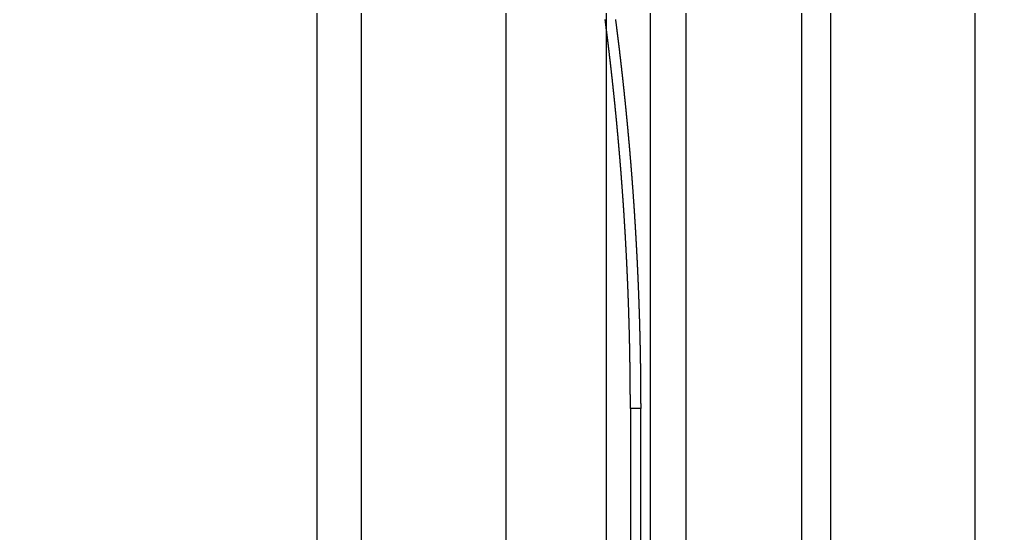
# Model space of a CAD drawing. Extents: x -7000 to 3750, y -6210 to 6210.
# Drawn here: x -3747.42 to -3737.13, y 3262.71 to 3268.04 of the extents above; entities that cross this region are included whole.
import ezdxf

# ---------------------------------------------------------------- set-up
doc = ezdxf.new("R2010")
doc.units = 0

msp = doc.modelspace()

# ---------------------------------------------------------------- linework, layer by layer
at = {"layer": 'EOS6MetalLayer'}
for points in [[(-3741.336, 2814.972), (-3744.336, 2814.972), (-3744.336, 3048.5), (-3888.45, 3048.5), (-3888.45, 2814.972), (-3891.45, 2814.972), (-3891.45, 3051.5), (-3744.336, 3051.5), (-3744.336, 3285.028), (-3741.336, 3285.028)], [(-3739.307, 3285.028), (-3736.307, 3285.028), (-3736.307, 3051.5), (-3592.193, 3051.5), (-3592.193, 3285.028), (-3589.193, 3285.028), (-3589.193, 3048.5), (-3736.307, 3048.5), (-3736.307, 2814.972), (-3739.307, 2814.972)]]:
    msp.add_lwpolyline(points, close=True, dxfattribs=at)
at = {"layer": 'HBSiProtectLayer'}
msp.add_lwpolyline([(-3742.379, 2770), (-3739.007, 2770), (-3739.007, 3330), (-3742.379, 3330)], close=True, dxfattribs=at)
at = {"layer": 'NegLayer'}
msp.add_lwpolyline([(-3743.879, 2825), (-3737.507, 2825), (-3737.507, 3275), (-3743.879, 3275)], close=True, dxfattribs=at)
at = {"layer": 'SiLayer'}
for points in [[(-3740.879, 2825), (-3740.507, 2825), (-3740.507, 3275), (-3740.879, 3275)], [(-3741.086, 2836), (-3740.979, 2836), (-3740.979, 3264), (-3741.086, 3264)]]:
    msp.add_lwpolyline(points, close=True, dxfattribs=at)
msp.add_lwpolyline([(-3741.2407, 3268.04), (-3741.2402, 3268.036), (-3741.2396, 3268.032), (-3741.2391, 3268.028), (-3741.2386, 3268.024), (-3741.2381, 3268.02), (-3741.2376, 3268.016), (-3741.2371, 3268.012), (-3741.2366, 3268.008), (-3741.236, 3268.004), (-3741.2355, 3268), (-3741.235, 3267.996), (-3741.2345, 3267.992), (-3741.234, 3267.988), (-3741.2335, 3267.984), (-3741.233, 3267.98), (-3741.2325, 3267.976), (-3741.232, 3267.972), (-3741.2314, 3267.968), (-3741.2309, 3267.964), (-3741.2304, 3267.96), (-3741.2299, 3267.956), (-3741.2294, 3267.952), (-3741.2289, 3267.948), (-3741.2284, 3267.944), (-3741.2279, 3267.94), (-3741.2274, 3267.936), (-3741.2269, 3267.932), (-3741.2264, 3267.928), (-3741.2259, 3267.924), (-3741.2254, 3267.92), (-3741.2249, 3267.916), (-3741.2244, 3267.912), (-3741.2239, 3267.908), (-3741.2234, 3267.904), (-3741.2229, 3267.9), (-3741.2224, 3267.896), (-3741.2219, 3267.892), (-3741.2214, 3267.888), (-3741.2209, 3267.884), (-3741.2204, 3267.88), (-3741.2199, 3267.876), (-3741.2194, 3267.872), (-3741.2189, 3267.868), (-3741.2184, 3267.864), (-3741.2179, 3267.86), (-3741.2174, 3267.856), (-3741.2169, 3267.852), (-3741.2164, 3267.848), (-3741.2159, 3267.844), (-3741.2154, 3267.84), (-3741.2149, 3267.836), (-3741.2145, 3267.832), (-3741.214, 3267.828), (-3741.2135, 3267.824), (-3741.213, 3267.82), (-3741.2125, 3267.816), (-3741.212, 3267.812), (-3741.2115, 3267.808), (-3741.211, 3267.804), (-3741.2105, 3267.8), (-3741.2101, 3267.796), (-3741.2096, 3267.792), (-3741.2091, 3267.788), (-3741.2086, 3267.784), (-3741.2081, 3267.78), (-3741.2076, 3267.776), (-3741.2071, 3267.772), (-3741.2067, 3267.768), (-3741.2062, 3267.764), (-3741.2057, 3267.76), (-3741.2052, 3267.756), (-3741.2047, 3267.752), (-3741.2043, 3267.748), (-3741.2038, 3267.744), (-3741.2033, 3267.74), (-3741.2028, 3267.736), (-3741.2023, 3267.732), (-3741.2019, 3267.728), (-3741.2014, 3267.724), (-3741.2009, 3267.72), (-3741.2004, 3267.716), (-3741.1999, 3267.712), (-3741.1995, 3267.708), (-3741.199, 3267.704), (-3741.1985, 3267.7), (-3741.198, 3267.696), (-3741.1976, 3267.692), (-3741.1971, 3267.688), (-3741.1966, 3267.684), (-3741.1962, 3267.68), (-3741.1957, 3267.676), (-3741.1952, 3267.672), (-3741.1947, 3267.668), (-3741.1943, 3267.664), (-3741.1938, 3267.66), (-3741.1933, 3267.656), (-3741.1929, 3267.652), (-3741.1924, 3267.648), (-3741.1919, 3267.644), (-3741.1915, 3267.64), (-3741.191, 3267.636), (-3741.1905, 3267.632), (-3741.1901, 3267.628), (-3741.1896, 3267.624), (-3741.1891, 3267.62), (-3741.1887, 3267.616), (-3741.1882, 3267.612), (-3741.1878, 3267.608), (-3741.1873, 3267.604), (-3741.1868, 3267.6), (-3741.1864, 3267.596), (-3741.1859, 3267.592), (-3741.1854, 3267.588), (-3741.185, 3267.584), (-3741.1845, 3267.58), (-3741.1841, 3267.576), (-3741.1836, 3267.572), (-3741.1832, 3267.568), (-3741.1827, 3267.564), (-3741.1822, 3267.56), (-3741.1818, 3267.556), (-3741.1813, 3267.552), (-3741.1809, 3267.548), (-3741.1804, 3267.544), (-3741.18, 3267.54), (-3741.1795, 3267.536), (-3741.1791, 3267.532), (-3741.1786, 3267.528), (-3741.1782, 3267.524), (-3741.1777, 3267.52), (-3741.1772, 3267.516), (-3741.1768, 3267.512), (-3741.1763, 3267.508), (-3741.1759, 3267.504), (-3741.1755, 3267.5), (-3741.175, 3267.496), (-3741.1746, 3267.492), (-3741.1741, 3267.488), (-3741.1737, 3267.484), (-3741.1732, 3267.48), (-3741.1728, 3267.476), (-3741.1723, 3267.472), (-3741.1719, 3267.468), (-3741.1714, 3267.464), (-3741.171, 3267.46), (-3741.1705, 3267.456), (-3741.1701, 3267.452), (-3741.1697, 3267.448), (-3741.1692, 3267.444), (-3741.1688, 3267.44), (-3741.1683, 3267.436), (-3741.1679, 3267.432), (-3741.1675, 3267.428), (-3741.167, 3267.424), (-3741.1666, 3267.42), (-3741.1661, 3267.416), (-3741.1657, 3267.412), (-3741.1653, 3267.408), (-3741.1648, 3267.404), (-3741.1644, 3267.4), (-3741.164, 3267.396), (-3741.1635, 3267.392), (-3741.1631, 3267.388), (-3741.1627, 3267.384), (-3741.1622, 3267.38), (-3741.1618, 3267.376), (-3741.1614, 3267.372), (-3741.1609, 3267.368), (-3741.1605, 3267.364), (-3741.1601, 3267.36), (-3741.1596, 3267.356), (-3741.1592, 3267.352), (-3741.1588, 3267.348), (-3741.1583, 3267.344), (-3741.1579, 3267.34), (-3741.1575, 3267.336), (-3741.1571, 3267.332), (-3741.1566, 3267.328), (-3741.1562, 3267.324), (-3741.1558, 3267.32), (-3741.1554, 3267.316), (-3741.1549, 3267.312), (-3741.1545, 3267.308), (-3741.1541, 3267.304), (-3741.1537, 3267.3), (-3741.1532, 3267.296), (-3741.1528, 3267.292), (-3741.1524, 3267.288), (-3741.152, 3267.284), (-3741.1515, 3267.28), (-3741.1511, 3267.276), (-3741.1507, 3267.272), (-3741.1503, 3267.268), (-3741.1499, 3267.264), (-3741.1494, 3267.26), (-3741.149, 3267.256), (-3741.1486, 3267.252), (-3741.1482, 3267.248), (-3741.1478, 3267.244), (-3741.1474, 3267.24), (-3741.147, 3267.236), (-3741.1465, 3267.232), (-3741.1461, 3267.228), (-3741.1457, 3267.224), (-3741.1453, 3267.22), (-3741.1449, 3267.216), (-3741.1445, 3267.212), (-3741.1441, 3267.208), (-3741.1436, 3267.204), (-3741.1432, 3267.2), (-3741.1428, 3267.196), (-3741.1424, 3267.192), (-3741.142, 3267.188), (-3741.1416, 3267.184), (-3741.1412, 3267.18), (-3741.1408, 3267.176), (-3741.1404, 3267.172), (-3741.14, 3267.168), (-3741.1396, 3267.164), (-3741.1392, 3267.16), (-3741.1388, 3267.156), (-3741.1384, 3267.152), (-3741.1379, 3267.148), (-3741.1375, 3267.144), (-3741.1371, 3267.14), (-3741.1367, 3267.136), (-3741.1363, 3267.132), (-3741.1359, 3267.128), (-3741.1355, 3267.124), (-3741.1351, 3267.12), (-3741.1347, 3267.116), (-3741.1343, 3267.112), (-3741.1339, 3267.108), (-3741.1335, 3267.104), (-3741.1331, 3267.1), (-3741.1327, 3267.096), (-3741.1323, 3267.092), (-3741.1319, 3267.088), (-3741.1316, 3267.084), (-3741.1312, 3267.08), (-3741.1308, 3267.076), (-3741.1304, 3267.072), (-3741.13, 3267.068), (-3741.1296, 3267.064), (-3741.1292, 3267.06), (-3741.1288, 3267.056), (-3741.1284, 3267.052), (-3741.128, 3267.048), (-3741.1276, 3267.044), (-3741.1272, 3267.04), (-3741.1268, 3267.036), (-3741.1265, 3267.032), (-3741.1261, 3267.028), (-3741.1257, 3267.024), (-3741.1253, 3267.02), (-3741.1249, 3267.016), (-3741.1245, 3267.012), (-3741.1241, 3267.008), (-3741.1237, 3267.004), (-3741.1234, 3267), (-3741.123, 3266.996), (-3741.1226, 3266.992), (-3741.1222, 3266.988), (-3741.1218, 3266.984), (-3741.1214, 3266.98), (-3741.1211, 3266.976), (-3741.1207, 3266.972), (-3741.1203, 3266.968), (-3741.1199, 3266.964), (-3741.1195, 3266.96), (-3741.1192, 3266.956), (-3741.1188, 3266.952), (-3741.1184, 3266.948), (-3741.118, 3266.944), (-3741.1176, 3266.94), (-3741.1173, 3266.936), (-3741.1169, 3266.932), (-3741.1165, 3266.928), (-3741.1161, 3266.924), (-3741.1158, 3266.92), (-3741.1154, 3266.916), (-3741.115, 3266.912), (-3741.1146, 3266.908), (-3741.1143, 3266.904), (-3741.1139, 3266.9), (-3741.1135, 3266.896), (-3741.1132, 3266.892), (-3741.1128, 3266.888), (-3741.1124, 3266.884), (-3741.112, 3266.88), (-3741.1117, 3266.876), (-3741.1113, 3266.872), (-3741.1109, 3266.868), (-3741.1106, 3266.864), (-3741.1102, 3266.86), (-3741.1098, 3266.856), (-3741.1095, 3266.852), (-3741.1091, 3266.848), (-3741.1087, 3266.844), (-3741.1084, 3266.84), (-3741.108, 3266.836), (-3741.1077, 3266.832), (-3741.1073, 3266.828), (-3741.1069, 3266.824), (-3741.1066, 3266.82), (-3741.1062, 3266.816), (-3741.1058, 3266.812), (-3741.1055, 3266.808), (-3741.1051, 3266.804), (-3741.1048, 3266.8), (-3741.1044, 3266.796), (-3741.104, 3266.792), (-3741.1037, 3266.788), (-3741.1033, 3266.784), (-3741.103, 3266.78), (-3741.1026, 3266.776), (-3741.1023, 3266.772), (-3741.1019, 3266.768), (-3741.1016, 3266.764), (-3741.1012, 3266.76), (-3741.1008, 3266.756), (-3741.1005, 3266.752), (-3741.1001, 3266.748), (-3741.0998, 3266.744), (-3741.0994, 3266.74), (-3741.0991, 3266.736), (-3741.0987, 3266.732), (-3741.0984, 3266.728), (-3741.098, 3266.724), (-3741.0977, 3266.72), (-3741.0973, 3266.716), (-3741.097, 3266.712), (-3741.0966, 3266.708), (-3741.0963, 3266.704), (-3741.0959, 3266.7), (-3741.0956, 3266.696), (-3741.0953, 3266.692), (-3741.0949, 3266.688), (-3741.0946, 3266.684), (-3741.0942, 3266.68), (-3741.0939, 3266.676), (-3741.0935, 3266.672), (-3741.0932, 3266.668), (-3741.0928, 3266.664), (-3741.0925, 3266.66), (-3741.0922, 3266.656), (-3741.0918, 3266.652), (-3741.0915, 3266.648), (-3741.0911, 3266.644), (-3741.0908, 3266.64), (-3741.0905, 3266.636), (-3741.0901, 3266.632), (-3741.0898, 3266.628), (-3741.0895, 3266.624), (-3741.0891, 3266.62), (-3741.0888, 3266.616), (-3741.0884, 3266.612), (-3741.0881, 3266.608), (-3741.0878, 3266.604), (-3741.0874, 3266.6), (-3741.0871, 3266.596), (-3741.0868, 3266.592), (-3741.0864, 3266.588), (-3741.0861, 3266.584), (-3741.0858, 3266.58), (-3741.0855, 3266.576), (-3741.0851, 3266.572), (-3741.0848, 3266.568), (-3741.0845, 3266.564), (-3741.0841, 3266.56), (-3741.0838, 3266.556), (-3741.0835, 3266.552), (-3741.0832, 3266.548), (-3741.0828, 3266.544), (-3741.0825, 3266.54), (-3741.0822, 3266.536), (-3741.0819, 3266.532), (-3741.0815, 3266.528), (-3741.0812, 3266.524), (-3741.0809, 3266.52), (-3741.0806, 3266.516), (-3741.0802, 3266.512), (-3741.0799, 3266.508), (-3741.0796, 3266.504), (-3741.0793, 3266.5), (-3741.0789, 3266.496), (-3741.0786, 3266.492), (-3741.0783, 3266.488), (-3741.078, 3266.484), (-3741.0777, 3266.48), (-3741.0774, 3266.476), (-3741.077, 3266.472), (-3741.0767, 3266.468), (-3741.0764, 3266.464), (-3741.0761, 3266.46), (-3741.0758, 3266.456), (-3741.0755, 3266.452), (-3741.0751, 3266.448), (-3741.0748, 3266.444), (-3741.0745, 3266.44), (-3741.0742, 3266.436), (-3741.0739, 3266.432), (-3741.0736, 3266.428), (-3741.0733, 3266.424), (-3741.073, 3266.42), (-3741.0726, 3266.416), (-3741.0723, 3266.412), (-3741.072, 3266.408), (-3741.0717, 3266.404), (-3741.0714, 3266.4), (-3741.0711, 3266.396), (-3741.0708, 3266.392), (-3741.0705, 3266.388), (-3741.0702, 3266.384), (-3741.0699, 3266.38), (-3741.0696, 3266.376), (-3741.0693, 3266.372), (-3741.069, 3266.368), (-3741.0687, 3266.364), (-3741.0684, 3266.36), (-3741.0681, 3266.356), (-3741.0678, 3266.352), (-3741.0675, 3266.348), (-3741.0671, 3266.344), (-3741.0668, 3266.34), (-3741.0665, 3266.336), (-3741.0662, 3266.332), (-3741.066, 3266.328), (-3741.0657, 3266.324), (-3741.0654, 3266.32), (-3741.0651, 3266.316), (-3741.0648, 3266.312), (-3741.0645, 3266.308), (-3741.0642, 3266.304), (-3741.0639, 3266.3), (-3741.0636, 3266.296), (-3741.0633, 3266.292), (-3741.063, 3266.288), (-3741.0627, 3266.284), (-3741.0624, 3266.28), (-3741.0621, 3266.276), (-3741.0618, 3266.272), (-3741.0615, 3266.268), (-3741.0612, 3266.264), (-3741.0609, 3266.26), (-3741.0607, 3266.256), (-3741.0604, 3266.252), (-3741.0601, 3266.248), (-3741.0598, 3266.244), (-3741.0595, 3266.24), (-3741.0592, 3266.236), (-3741.0589, 3266.232), (-3741.0586, 3266.228), (-3741.0584, 3266.224), (-3741.0581, 3266.22), (-3741.0578, 3266.216), (-3741.0575, 3266.212), (-3741.0572, 3266.208), (-3741.0569, 3266.204), (-3741.0567, 3266.2), (-3741.0564, 3266.196), (-3741.0561, 3266.192), (-3741.0558, 3266.188), (-3741.0555, 3266.184), (-3741.0552, 3266.18), (-3741.055, 3266.176), (-3741.0547, 3266.172), (-3741.0544, 3266.168), (-3741.0541, 3266.164), (-3741.0539, 3266.16), (-3741.0536, 3266.156), (-3741.0533, 3266.152), (-3741.053, 3266.148), (-3741.0528, 3266.144), (-3741.0525, 3266.14), (-3741.0522, 3266.136), (-3741.0519, 3266.132), (-3741.0517, 3266.128), (-3741.0514, 3266.124), (-3741.0511, 3266.12), (-3741.0508, 3266.116), (-3741.0506, 3266.112), (-3741.0503, 3266.108), (-3741.05, 3266.104), (-3741.0498, 3266.1), (-3741.0495, 3266.096), (-3741.0492, 3266.092), (-3741.049, 3266.088), (-3741.0487, 3266.084), (-3741.0484, 3266.08), (-3741.0482, 3266.076), (-3741.0479, 3266.072), (-3741.0476, 3266.068), (-3741.0474, 3266.064), (-3741.0471, 3266.06), (-3741.0468, 3266.056), (-3741.0466, 3266.052), (-3741.0463, 3266.048), (-3741.046, 3266.044), (-3741.0458, 3266.04), (-3741.0455, 3266.036), (-3741.0453, 3266.032), (-3741.045, 3266.028), (-3741.0447, 3266.024), (-3741.0445, 3266.02), (-3741.0442, 3266.016), (-3741.044, 3266.012), (-3741.0437, 3266.008), (-3741.0434, 3266.004), (-3741.0432, 3266), (-3741.0429, 3265.996), (-3741.0427, 3265.992), (-3741.0424, 3265.988), (-3741.0422, 3265.984), (-3741.0419, 3265.98), (-3741.0417, 3265.976), (-3741.0414, 3265.972), (-3741.0411, 3265.968), (-3741.0409, 3265.964), (-3741.0406, 3265.96), (-3741.0404, 3265.956), (-3741.0401, 3265.952), (-3741.0399, 3265.948), (-3741.0396, 3265.944), (-3741.0394, 3265.94), (-3741.0391, 3265.936), (-3741.0389, 3265.932), (-3741.0386, 3265.928), (-3741.0384, 3265.924), (-3741.0382, 3265.92), (-3741.0379, 3265.916), (-3741.0377, 3265.912), (-3741.0374, 3265.908), (-3741.0372, 3265.904), (-3741.0369, 3265.9), (-3741.0367, 3265.896), (-3741.0364, 3265.892), (-3741.0362, 3265.888), (-3741.036, 3265.884), (-3741.0357, 3265.88), (-3741.0355, 3265.876), (-3741.0352, 3265.872), (-3741.035, 3265.868), (-3741.0348, 3265.864), (-3741.0345, 3265.86), (-3741.0343, 3265.856), (-3741.034, 3265.852), (-3741.0338, 3265.848), (-3741.0336, 3265.844), (-3741.0333, 3265.84), (-3741.0331, 3265.836), (-3741.0329, 3265.832), (-3741.0326, 3265.828), (-3741.0324, 3265.824), (-3741.0322, 3265.82), (-3741.0319, 3265.816), (-3741.0317, 3265.812), (-3741.0315, 3265.808), (-3741.0312, 3265.804), (-3741.031, 3265.8), (-3741.0308, 3265.796), (-3741.0305, 3265.792), (-3741.0303, 3265.788), (-3741.0301, 3265.784), (-3741.0298, 3265.78), (-3741.0296, 3265.776), (-3741.0294, 3265.772), (-3741.0292, 3265.768), (-3741.0289, 3265.764), (-3741.0287, 3265.76), (-3741.0285, 3265.756), (-3741.0283, 3265.752), (-3741.028, 3265.748), (-3741.0278, 3265.744), (-3741.0276, 3265.74), (-3741.0274, 3265.736), (-3741.0271, 3265.732), (-3741.0269, 3265.728), (-3741.0267, 3265.724), (-3741.0265, 3265.72), (-3741.0263, 3265.716), (-3741.026, 3265.712), (-3741.0258, 3265.708), (-3741.0256, 3265.704), (-3741.0254, 3265.7), (-3741.0252, 3265.696), (-3741.0249, 3265.692), (-3741.0247, 3265.688), (-3741.0245, 3265.684), (-3741.0243, 3265.68), (-3741.0241, 3265.676), (-3741.0239, 3265.672), (-3741.0236, 3265.668), (-3741.0234, 3265.664), (-3741.0232, 3265.66), (-3741.023, 3265.656), (-3741.0228, 3265.652), (-3741.0226, 3265.648), (-3741.0224, 3265.644), (-3741.0222, 3265.64), (-3741.0219, 3265.636), (-3741.0217, 3265.632), (-3741.0215, 3265.628), (-3741.0213, 3265.624), (-3741.0211, 3265.62), (-3741.0209, 3265.616), (-3741.0207, 3265.612), (-3741.0205, 3265.608), (-3741.0203, 3265.604), (-3741.0201, 3265.6), (-3741.0199, 3265.596), (-3741.0197, 3265.592), (-3741.0195, 3265.588), (-3741.0193, 3265.584), (-3741.0191, 3265.58), (-3741.0189, 3265.576), (-3741.0187, 3265.572), (-3741.0185, 3265.568), (-3741.0183, 3265.564), (-3741.0181, 3265.56), (-3741.0179, 3265.556), (-3741.0177, 3265.552), (-3741.0175, 3265.548), (-3741.0173, 3265.544), (-3741.0171, 3265.54), (-3741.0169, 3265.536), (-3741.0167, 3265.532), (-3741.0165, 3265.528), (-3741.0163, 3265.524), (-3741.0161, 3265.52), (-3741.0159, 3265.516), (-3741.0157, 3265.512), (-3741.0155, 3265.508), (-3741.0153, 3265.504), (-3741.0151, 3265.5), (-3741.0149, 3265.496), (-3741.0147, 3265.492), (-3741.0145, 3265.488), (-3741.0143, 3265.484), (-3741.0141, 3265.48), (-3741.014, 3265.476), (-3741.0138, 3265.472), (-3741.0136, 3265.468), (-3741.0134, 3265.464), (-3741.0132, 3265.46), (-3741.013, 3265.456), (-3741.0128, 3265.452), (-3741.0126, 3265.448), (-3741.0125, 3265.444), (-3741.0123, 3265.44), (-3741.0121, 3265.436), (-3741.0119, 3265.432), (-3741.0117, 3265.428), (-3741.0115, 3265.424), (-3741.0114, 3265.42), (-3741.0112, 3265.416), (-3741.011, 3265.412), (-3741.0108, 3265.408), (-3741.0106, 3265.404), (-3741.0105, 3265.4), (-3741.0103, 3265.396), (-3741.0101, 3265.392), (-3741.0099, 3265.388), (-3741.0097, 3265.384), (-3741.0096, 3265.38), (-3741.0094, 3265.376), (-3741.0092, 3265.372), (-3741.009, 3265.368), (-3741.0089, 3265.364), (-3741.0087, 3265.36), (-3741.0085, 3265.356), (-3741.0083, 3265.352), (-3741.0082, 3265.348), (-3741.008, 3265.344), (-3741.0078, 3265.34), (-3741.0076, 3265.336), (-3741.0075, 3265.332), (-3741.0073, 3265.328), (-3741.0071, 3265.324), (-3741.007, 3265.32), (-3741.0068, 3265.316), (-3741.0066, 3265.312), (-3741.0065, 3265.308), (-3741.0063, 3265.304), (-3741.0061, 3265.3), (-3741.006, 3265.296), (-3741.0058, 3265.292), (-3741.0056, 3265.288), (-3741.0055, 3265.284), (-3741.0053, 3265.28), (-3741.0051, 3265.276), (-3741.005, 3265.272), (-3741.0048, 3265.268), (-3741.0046, 3265.264), (-3741.0045, 3265.26), (-3741.0043, 3265.256), (-3741.0042, 3265.252), (-3741.004, 3265.248), (-3741.0038, 3265.244), (-3741.0037, 3265.24), (-3741.0035, 3265.236), (-3741.0034, 3265.232), (-3741.0032, 3265.228), (-3741.003, 3265.224), (-3741.0029, 3265.22), (-3741.0027, 3265.216), (-3741.0026, 3265.212), (-3741.0024, 3265.208), (-3741.0023, 3265.204), (-3741.0021, 3265.2), (-3741.002, 3265.196), (-3741.0018, 3265.192), (-3741.0016, 3265.188), (-3741.0015, 3265.184), (-3741.0013, 3265.18), (-3741.0012, 3265.176), (-3741.001, 3265.172), (-3741.0009, 3265.168), (-3741.0007, 3265.164), (-3741.0006, 3265.16), (-3741.0004, 3265.156), (-3741.0003, 3265.152), (-3741.0001, 3265.148), (-3741, 3265.144), (-3740.9999, 3265.14), (-3740.9997, 3265.136), (-3740.9996, 3265.132), (-3740.9994, 3265.128), (-3740.9993, 3265.124), (-3740.9991, 3265.12), (-3740.999, 3265.116), (-3740.9988, 3265.112), (-3740.9987, 3265.108), (-3740.9986, 3265.104), (-3740.9984, 3265.1), (-3740.9983, 3265.096), (-3740.9981, 3265.092), (-3740.998, 3265.088), (-3740.9979, 3265.084), (-3740.9977, 3265.08), (-3740.9976, 3265.076), (-3740.9974, 3265.072), (-3740.9973, 3265.068), (-3740.9972, 3265.064), (-3740.997, 3265.06), (-3740.9969, 3265.056), (-3740.9968, 3265.052), (-3740.9966, 3265.048), (-3740.9965, 3265.044), (-3740.9964, 3265.04), (-3740.9962, 3265.036), (-3740.9961, 3265.032), (-3740.996, 3265.028), (-3740.9958, 3265.024), (-3740.9957, 3265.02), (-3740.9956, 3265.016), (-3740.9954, 3265.012), (-3740.9953, 3265.008), (-3740.9952, 3265.004), (-3740.995, 3265), (-3740.9949, 3264.996), (-3740.9948, 3264.992), (-3740.9947, 3264.988), (-3740.9945, 3264.984), (-3740.9944, 3264.98), (-3740.9943, 3264.976), (-3740.9942, 3264.972), (-3740.994, 3264.968), (-3740.9939, 3264.964), (-3740.9938, 3264.96), (-3740.9937, 3264.956), (-3740.9935, 3264.952), (-3740.9934, 3264.948), (-3740.9933, 3264.944), (-3740.9932, 3264.94), (-3740.9931, 3264.936), (-3740.9929, 3264.932), (-3740.9928, 3264.928), (-3740.9927, 3264.924), (-3740.9926, 3264.92), (-3740.9925, 3264.916), (-3740.9923, 3264.912), (-3740.9922, 3264.908), (-3740.9921, 3264.904), (-3740.992, 3264.9), (-3740.9919, 3264.896), (-3740.9918, 3264.892), (-3740.9917, 3264.888), (-3740.9915, 3264.884), (-3740.9914, 3264.88), (-3740.9913, 3264.876), (-3740.9912, 3264.872), (-3740.9911, 3264.868), (-3740.991, 3264.864), (-3740.9909, 3264.86), (-3740.9908, 3264.856), (-3740.9906, 3264.852), (-3740.9905, 3264.848), (-3740.9904, 3264.844), (-3740.9903, 3264.84), (-3740.9902, 3264.836), (-3740.9901, 3264.832), (-3740.99, 3264.828), (-3740.9899, 3264.824), (-3740.9898, 3264.82), (-3740.9897, 3264.816), (-3740.9896, 3264.812), (-3740.9895, 3264.808), (-3740.9894, 3264.804), (-3740.9893, 3264.8), (-3740.9892, 3264.796), (-3740.9891, 3264.792), (-3740.989, 3264.788), (-3740.9889, 3264.784), (-3740.9888, 3264.78), (-3740.9887, 3264.776), (-3740.9886, 3264.772), (-3740.9885, 3264.768), (-3740.9884, 3264.764), (-3740.9883, 3264.76), (-3740.9882, 3264.756), (-3740.9881, 3264.752), (-3740.988, 3264.748), (-3740.9879, 3264.744), (-3740.9878, 3264.74), (-3740.9877, 3264.736), (-3740.9876, 3264.732), (-3740.9875, 3264.728), (-3740.9874, 3264.724), (-3740.9873, 3264.72), (-3740.9872, 3264.716), (-3740.9871, 3264.712), (-3740.987, 3264.708), (-3740.987, 3264.704), (-3740.9869, 3264.7), (-3740.9868, 3264.696), (-3740.9867, 3264.692), (-3740.9866, 3264.688), (-3740.9865, 3264.684), (-3740.9864, 3264.68), (-3740.9863, 3264.676), (-3740.9862, 3264.672), (-3740.9862, 3264.668), (-3740.9861, 3264.664), (-3740.986, 3264.66), (-3740.9859, 3264.656), (-3740.9858, 3264.652), (-3740.9857, 3264.648), (-3740.9857, 3264.644), (-3740.9856, 3264.64), (-3740.9855, 3264.636), (-3740.9854, 3264.632), (-3740.9853, 3264.628), (-3740.9852, 3264.624), (-3740.9852, 3264.62), (-3740.9851, 3264.616), (-3740.985, 3264.612), (-3740.9849, 3264.608), (-3740.9849, 3264.604), (-3740.9848, 3264.6), (-3740.9847, 3264.596), (-3740.9846, 3264.592), (-3740.9845, 3264.588), (-3740.9845, 3264.584), (-3740.9844, 3264.58), (-3740.9843, 3264.576), (-3740.9843, 3264.572), (-3740.9842, 3264.568), (-3740.9841, 3264.564), (-3740.984, 3264.56), (-3740.984, 3264.556), (-3740.9839, 3264.552), (-3740.9838, 3264.548), (-3740.9837, 3264.544), (-3740.9837, 3264.54), (-3740.9836, 3264.536), (-3740.9835, 3264.532), (-3740.9835, 3264.528), (-3740.9834, 3264.524), (-3740.9833, 3264.52), (-3740.9833, 3264.516), (-3740.9832, 3264.512), (-3740.9831, 3264.508), (-3740.9831, 3264.504), (-3740.983, 3264.5), (-3740.9829, 3264.496), (-3740.9829, 3264.492), (-3740.9828, 3264.488), (-3740.9828, 3264.484), (-3740.9827, 3264.48), (-3740.9826, 3264.476), (-3740.9826, 3264.472), (-3740.9825, 3264.468), (-3740.9825, 3264.464), (-3740.9824, 3264.46), (-3740.9823, 3264.456), (-3740.9823, 3264.452), (-3740.9822, 3264.448), (-3740.9822, 3264.444), (-3740.9821, 3264.44), (-3740.9821, 3264.436), (-3740.982, 3264.432), (-3740.9819, 3264.428), (-3740.9819, 3264.424), (-3740.9818, 3264.42), (-3740.9818, 3264.416), (-3740.9817, 3264.412), (-3740.9817, 3264.408), (-3740.9816, 3264.404), (-3740.9816, 3264.4), (-3740.9815, 3264.396), (-3740.9815, 3264.392), (-3740.9814, 3264.388), (-3740.9814, 3264.384), (-3740.9813, 3264.38), (-3740.9813, 3264.376), (-3740.9812, 3264.372), (-3740.9812, 3264.368), (-3740.9811, 3264.364), (-3740.9811, 3264.36), (-3740.981, 3264.356), (-3740.981, 3264.352), (-3740.9809, 3264.348), (-3740.9809, 3264.344), (-3740.9809, 3264.34), (-3740.9808, 3264.336), (-3740.9808, 3264.332), (-3740.9807, 3264.328), (-3740.9807, 3264.324), (-3740.9806, 3264.32), (-3740.9806, 3264.316), (-3740.9806, 3264.312), (-3740.9805, 3264.308), (-3740.9805, 3264.304), (-3740.9804, 3264.3), (-3740.9804, 3264.296), (-3740.9804, 3264.292), (-3740.9803, 3264.288), (-3740.9803, 3264.284), (-3740.9803, 3264.28), (-3740.9802, 3264.276), (-3740.9802, 3264.272), (-3740.9802, 3264.268), (-3740.9801, 3264.264), (-3740.9801, 3264.26), (-3740.9801, 3264.256), (-3740.98, 3264.252), (-3740.98, 3264.248), (-3740.98, 3264.244), (-3740.9799, 3264.24), (-3740.9799, 3264.236), (-3740.9799, 3264.232), (-3740.9798, 3264.228), (-3740.9798, 3264.224), (-3740.9798, 3264.22), (-3740.9797, 3264.216), (-3740.9797, 3264.212), (-3740.9797, 3264.208), (-3740.9797, 3264.204), (-3740.9796, 3264.2), (-3740.9796, 3264.196), (-3740.9796, 3264.192), (-3740.9796, 3264.188), (-3740.9795, 3264.184), (-3740.9795, 3264.18), (-3740.9795, 3264.176), (-3740.9795, 3264.172), (-3740.9795, 3264.168), (-3740.9794, 3264.164), (-3740.9794, 3264.16), (-3740.9794, 3264.156), (-3740.9794, 3264.152), (-3740.9794, 3264.148), (-3740.9793, 3264.144), (-3740.9793, 3264.14), (-3740.9793, 3264.136), (-3740.9793, 3264.132), (-3740.9793, 3264.128), (-3740.9792, 3264.124), (-3740.9792, 3264.12), (-3740.9792, 3264.116), (-3740.9792, 3264.112), (-3740.9792, 3264.108), (-3740.9792, 3264.104), (-3740.9792, 3264.1), (-3740.9791, 3264.096), (-3740.9791, 3264.092), (-3740.9791, 3264.088), (-3740.9791, 3264.084), (-3740.9791, 3264.08), (-3740.9791, 3264.076), (-3740.9791, 3264.072), (-3740.9791, 3264.068), (-3740.9791, 3264.064), (-3740.9791, 3264.06), (-3740.9791, 3264.056), (-3740.979, 3264.052), (-3740.979, 3264.048), (-3740.979, 3264.044), (-3740.979, 3264.04), (-3740.979, 3264.036), (-3740.979, 3264.032), (-3740.979, 3264.028), (-3740.979, 3264.024), (-3740.979, 3264.02), (-3740.979, 3264.016), (-3740.979, 3264.012), (-3740.979, 3264.008), (-3740.979, 3264.004), (-3740.979, 3264), (-3741.086, 3264), (-3741.086, 3264), (-3741.086, 3264.004), (-3741.086, 3264.008), (-3741.086, 3264.012), (-3741.086, 3264.016), (-3741.086, 3264.02), (-3741.086, 3264.024), (-3741.086, 3264.028), (-3741.086, 3264.032), (-3741.086, 3264.036), (-3741.086, 3264.04), (-3741.086, 3264.044), (-3741.086, 3264.048), (-3741.086, 3264.052), (-3741.0861, 3264.056), (-3741.0861, 3264.06), (-3741.0861, 3264.064), (-3741.0861, 3264.068), (-3741.0861, 3264.072), (-3741.0861, 3264.076), (-3741.0861, 3264.08), (-3741.0861, 3264.084), (-3741.0861, 3264.088), (-3741.0861, 3264.092), (-3741.0861, 3264.096), (-3741.0862, 3264.1), (-3741.0862, 3264.104), (-3741.0862, 3264.108), (-3741.0862, 3264.112), (-3741.0862, 3264.116), (-3741.0862, 3264.12), (-3741.0862, 3264.124), (-3741.0863, 3264.128), (-3741.0863, 3264.132), (-3741.0863, 3264.136), (-3741.0863, 3264.14), (-3741.0863, 3264.144), (-3741.0864, 3264.148), (-3741.0864, 3264.152), (-3741.0864, 3264.156), (-3741.0864, 3264.16), (-3741.0864, 3264.164), (-3741.0865, 3264.168), (-3741.0865, 3264.172), (-3741.0865, 3264.176), (-3741.0865, 3264.18), (-3741.0865, 3264.184), (-3741.0866, 3264.188), (-3741.0866, 3264.192), (-3741.0866, 3264.196), (-3741.0866, 3264.2), (-3741.0867, 3264.204), (-3741.0867, 3264.208), (-3741.0867, 3264.212), (-3741.0867, 3264.216), (-3741.0868, 3264.22), (-3741.0868, 3264.224), (-3741.0868, 3264.228), (-3741.0869, 3264.232), (-3741.0869, 3264.236), (-3741.0869, 3264.24), (-3741.087, 3264.244), (-3741.087, 3264.248), (-3741.087, 3264.252), (-3741.0871, 3264.256), (-3741.0871, 3264.26), (-3741.0871, 3264.264), (-3741.0872, 3264.268), (-3741.0872, 3264.272), (-3741.0872, 3264.276), (-3741.0873, 3264.28), (-3741.0873, 3264.284), (-3741.0873, 3264.288), (-3741.0874, 3264.292), (-3741.0874, 3264.296), (-3741.0874, 3264.3), (-3741.0875, 3264.304), (-3741.0875, 3264.308), (-3741.0876, 3264.312), (-3741.0876, 3264.316), (-3741.0876, 3264.32), (-3741.0877, 3264.324), (-3741.0877, 3264.328), (-3741.0878, 3264.332), (-3741.0878, 3264.336), (-3741.0879, 3264.34), (-3741.0879, 3264.344), (-3741.0879, 3264.348), (-3741.088, 3264.352), (-3741.088, 3264.356), (-3741.0881, 3264.36), (-3741.0881, 3264.364), (-3741.0882, 3264.368), (-3741.0882, 3264.372), (-3741.0883, 3264.376), (-3741.0883, 3264.38), (-3741.0884, 3264.384), (-3741.0884, 3264.388), (-3741.0885, 3264.392), (-3741.0885, 3264.396), (-3741.0886, 3264.4), (-3741.0886, 3264.404), (-3741.0887, 3264.408), (-3741.0887, 3264.412), (-3741.0888, 3264.416), (-3741.0888, 3264.42), (-3741.0889, 3264.424), (-3741.0889, 3264.428), (-3741.089, 3264.432), (-3741.0891, 3264.436), (-3741.0891, 3264.44), (-3741.0892, 3264.444), (-3741.0892, 3264.448), (-3741.0893, 3264.452), (-3741.0893, 3264.456), (-3741.0894, 3264.46), (-3741.0895, 3264.464), (-3741.0895, 3264.468), (-3741.0896, 3264.472), (-3741.0896, 3264.476), (-3741.0897, 3264.48), (-3741.0898, 3264.484), (-3741.0898, 3264.488), (-3741.0899, 3264.492), (-3741.0899, 3264.496), (-3741.09, 3264.5), (-3741.0901, 3264.504), (-3741.0901, 3264.508), (-3741.0902, 3264.512), (-3741.0903, 3264.516), (-3741.0903, 3264.52), (-3741.0904, 3264.524), (-3741.0905, 3264.528), (-3741.0905, 3264.532), (-3741.0906, 3264.536), (-3741.0907, 3264.54), (-3741.0907, 3264.544), (-3741.0908, 3264.548), (-3741.0909, 3264.552), (-3741.091, 3264.556), (-3741.091, 3264.56), (-3741.0911, 3264.564), (-3741.0912, 3264.568), (-3741.0913, 3264.572), (-3741.0913, 3264.576), (-3741.0914, 3264.58), (-3741.0915, 3264.584), (-3741.0915, 3264.588), (-3741.0916, 3264.592), (-3741.0917, 3264.596), (-3741.0918, 3264.6), (-3741.0919, 3264.604), (-3741.0919, 3264.608), (-3741.092, 3264.612), (-3741.0921, 3264.616), (-3741.0922, 3264.62), (-3741.0922, 3264.624), (-3741.0923, 3264.628), (-3741.0924, 3264.632), (-3741.0925, 3264.636), (-3741.0926, 3264.64), (-3741.0927, 3264.644), (-3741.0927, 3264.648), (-3741.0928, 3264.652), (-3741.0929, 3264.656), (-3741.093, 3264.66), (-3741.0931, 3264.664), (-3741.0932, 3264.668), (-3741.0932, 3264.672), (-3741.0933, 3264.676), (-3741.0934, 3264.68), (-3741.0935, 3264.684), (-3741.0936, 3264.688), (-3741.0937, 3264.692), (-3741.0938, 3264.696), (-3741.0939, 3264.7), (-3741.094, 3264.704), (-3741.094, 3264.708), (-3741.0941, 3264.712), (-3741.0942, 3264.716), (-3741.0943, 3264.72), (-3741.0944, 3264.724), (-3741.0945, 3264.728), (-3741.0946, 3264.732), (-3741.0947, 3264.736), (-3741.0948, 3264.74), (-3741.0949, 3264.744), (-3741.095, 3264.748), (-3741.0951, 3264.752), (-3741.0952, 3264.756), (-3741.0953, 3264.76), (-3741.0954, 3264.764), (-3741.0955, 3264.768), (-3741.0956, 3264.772), (-3741.0957, 3264.776), (-3741.0958, 3264.78), (-3741.0959, 3264.784), (-3741.096, 3264.788), (-3741.0961, 3264.792), (-3741.0962, 3264.796), (-3741.0963, 3264.8), (-3741.0964, 3264.804), (-3741.0965, 3264.808), (-3741.0966, 3264.812), (-3741.0967, 3264.816), (-3741.0968, 3264.82), (-3741.0969, 3264.824), (-3741.097, 3264.828), (-3741.0971, 3264.832), (-3741.0972, 3264.836), (-3741.0973, 3264.84), (-3741.0974, 3264.844), (-3741.0975, 3264.848), (-3741.0976, 3264.852), (-3741.0978, 3264.856), (-3741.0979, 3264.86), (-3741.098, 3264.864), (-3741.0981, 3264.868), (-3741.0982, 3264.872), (-3741.0983, 3264.876), (-3741.0984, 3264.88), (-3741.0985, 3264.884), (-3741.0987, 3264.888), (-3741.0988, 3264.892), (-3741.0989, 3264.896), (-3741.099, 3264.9), (-3741.0991, 3264.904), (-3741.0992, 3264.908), (-3741.0993, 3264.912), (-3741.0995, 3264.916), (-3741.0996, 3264.92), (-3741.0997, 3264.924), (-3741.0998, 3264.928), (-3741.0999, 3264.932), (-3741.1001, 3264.936), (-3741.1002, 3264.94), (-3741.1003, 3264.944), (-3741.1004, 3264.948), (-3741.1005, 3264.952), (-3741.1007, 3264.956), (-3741.1008, 3264.96), (-3741.1009, 3264.964), (-3741.101, 3264.968), (-3741.1012, 3264.972), (-3741.1013, 3264.976), (-3741.1014, 3264.98), (-3741.1015, 3264.984), (-3741.1017, 3264.988), (-3741.1018, 3264.992), (-3741.1019, 3264.996), (-3741.102, 3265), (-3741.1022, 3265.004), (-3741.1023, 3265.008), (-3741.1024, 3265.012), (-3741.1026, 3265.016), (-3741.1027, 3265.02), (-3741.1028, 3265.024), (-3741.103, 3265.028), (-3741.1031, 3265.032), (-3741.1032, 3265.036), (-3741.1034, 3265.04), (-3741.1035, 3265.044), (-3741.1036, 3265.048), (-3741.1038, 3265.052), (-3741.1039, 3265.056), (-3741.104, 3265.06), (-3741.1042, 3265.064), (-3741.1043, 3265.068), (-3741.1044, 3265.072), (-3741.1046, 3265.076), (-3741.1047, 3265.08), (-3741.1049, 3265.084), (-3741.105, 3265.088), (-3741.1051, 3265.092), (-3741.1053, 3265.096), (-3741.1054, 3265.1), (-3741.1056, 3265.104), (-3741.1057, 3265.108), (-3741.1058, 3265.112), (-3741.106, 3265.116), (-3741.1061, 3265.12), (-3741.1063, 3265.124), (-3741.1064, 3265.128), (-3741.1066, 3265.132), (-3741.1067, 3265.136), (-3741.1069, 3265.14), (-3741.107, 3265.144), (-3741.1071, 3265.148), (-3741.1073, 3265.152), (-3741.1074, 3265.156), (-3741.1076, 3265.16), (-3741.1077, 3265.164), (-3741.1079, 3265.168), (-3741.108, 3265.172), (-3741.1082, 3265.176), (-3741.1083, 3265.18), (-3741.1085, 3265.184), (-3741.1086, 3265.188), (-3741.1088, 3265.192), (-3741.109, 3265.196), (-3741.1091, 3265.2), (-3741.1093, 3265.204), (-3741.1094, 3265.208), (-3741.1096, 3265.212), (-3741.1097, 3265.216), (-3741.1099, 3265.22), (-3741.11, 3265.224), (-3741.1102, 3265.228), (-3741.1104, 3265.232), (-3741.1105, 3265.236), (-3741.1107, 3265.24), (-3741.1108, 3265.244), (-3741.111, 3265.248), (-3741.1112, 3265.252), (-3741.1113, 3265.256), (-3741.1115, 3265.26), (-3741.1116, 3265.264), (-3741.1118, 3265.268), (-3741.112, 3265.272), (-3741.1121, 3265.276), (-3741.1123, 3265.28), (-3741.1125, 3265.284), (-3741.1126, 3265.288), (-3741.1128, 3265.292), (-3741.113, 3265.296), (-3741.1131, 3265.3), (-3741.1133, 3265.304), (-3741.1135, 3265.308), (-3741.1136, 3265.312), (-3741.1138, 3265.316), (-3741.114, 3265.32), (-3741.1141, 3265.324), (-3741.1143, 3265.328), (-3741.1145, 3265.332), (-3741.1146, 3265.336), (-3741.1148, 3265.34), (-3741.115, 3265.344), (-3741.1152, 3265.348), (-3741.1153, 3265.352), (-3741.1155, 3265.356), (-3741.1157, 3265.36), (-3741.1159, 3265.364), (-3741.116, 3265.368), (-3741.1162, 3265.372), (-3741.1164, 3265.376), (-3741.1166, 3265.38), (-3741.1167, 3265.384), (-3741.1169, 3265.388), (-3741.1171, 3265.392), (-3741.1173, 3265.396), (-3741.1175, 3265.4), (-3741.1176, 3265.404), (-3741.1178, 3265.408), (-3741.118, 3265.412), (-3741.1182, 3265.416), (-3741.1184, 3265.42), (-3741.1185, 3265.424), (-3741.1187, 3265.428), (-3741.1189, 3265.432), (-3741.1191, 3265.436), (-3741.1193, 3265.44), (-3741.1195, 3265.444), (-3741.1196, 3265.448), (-3741.1198, 3265.452), (-3741.12, 3265.456), (-3741.1202, 3265.46), (-3741.1204, 3265.464), (-3741.1206, 3265.468), (-3741.1208, 3265.472), (-3741.121, 3265.476), (-3741.1211, 3265.48), (-3741.1213, 3265.484), (-3741.1215, 3265.488), (-3741.1217, 3265.492), (-3741.1219, 3265.496), (-3741.1221, 3265.5), (-3741.1223, 3265.504), (-3741.1225, 3265.508), (-3741.1227, 3265.512), (-3741.1229, 3265.516), (-3741.1231, 3265.52), (-3741.1233, 3265.524), (-3741.1235, 3265.528), (-3741.1237, 3265.532), (-3741.1239, 3265.536), (-3741.1241, 3265.54), (-3741.1243, 3265.544), (-3741.1245, 3265.548), (-3741.1247, 3265.552), (-3741.1249, 3265.556), (-3741.1251, 3265.56), (-3741.1253, 3265.564), (-3741.1255, 3265.568), (-3741.1257, 3265.572), (-3741.1259, 3265.576), (-3741.1261, 3265.58), (-3741.1263, 3265.584), (-3741.1265, 3265.588), (-3741.1267, 3265.592), (-3741.1269, 3265.596), (-3741.1271, 3265.6), (-3741.1273, 3265.604), (-3741.1275, 3265.608), (-3741.1277, 3265.612), (-3741.1279, 3265.616), (-3741.1281, 3265.62), (-3741.1283, 3265.624), (-3741.1285, 3265.628), (-3741.1287, 3265.632), (-3741.1289, 3265.636), (-3741.1292, 3265.64), (-3741.1294, 3265.644), (-3741.1296, 3265.648), (-3741.1298, 3265.652), (-3741.13, 3265.656), (-3741.1302, 3265.66), (-3741.1304, 3265.664), (-3741.1306, 3265.668), (-3741.1309, 3265.672), (-3741.1311, 3265.676), (-3741.1313, 3265.68), (-3741.1315, 3265.684), (-3741.1317, 3265.688), (-3741.1319, 3265.692), (-3741.1322, 3265.696), (-3741.1324, 3265.7), (-3741.1326, 3265.704), (-3741.1328, 3265.708), (-3741.133, 3265.712), (-3741.1333, 3265.716), (-3741.1335, 3265.72), (-3741.1337, 3265.724), (-3741.1339, 3265.728), (-3741.1341, 3265.732), (-3741.1344, 3265.736), (-3741.1346, 3265.74), (-3741.1348, 3265.744), (-3741.135, 3265.748), (-3741.1353, 3265.752), (-3741.1355, 3265.756), (-3741.1357, 3265.76), (-3741.1359, 3265.764), (-3741.1362, 3265.768), (-3741.1364, 3265.772), (-3741.1366, 3265.776), (-3741.1368, 3265.78), (-3741.1371, 3265.784), (-3741.1373, 3265.788), (-3741.1375, 3265.792), (-3741.1378, 3265.796), (-3741.138, 3265.8), (-3741.1382, 3265.804), (-3741.1385, 3265.808), (-3741.1387, 3265.812), (-3741.1389, 3265.816), (-3741.1392, 3265.82), (-3741.1394, 3265.824), (-3741.1396, 3265.828), (-3741.1399, 3265.832), (-3741.1401, 3265.836), (-3741.1403, 3265.84), (-3741.1406, 3265.844), (-3741.1408, 3265.848), (-3741.141, 3265.852), (-3741.1413, 3265.856), (-3741.1415, 3265.86), (-3741.1418, 3265.864), (-3741.142, 3265.868), (-3741.1422, 3265.872), (-3741.1425, 3265.876), (-3741.1427, 3265.88), (-3741.143, 3265.884), (-3741.1432, 3265.888), (-3741.1434, 3265.892), (-3741.1437, 3265.896), (-3741.1439, 3265.9), (-3741.1442, 3265.904), (-3741.1444, 3265.908), (-3741.1447, 3265.912), (-3741.1449, 3265.916), (-3741.1452, 3265.92), (-3741.1454, 3265.924), (-3741.1456, 3265.928), (-3741.1459, 3265.932), (-3741.1461, 3265.936), (-3741.1464, 3265.94), (-3741.1466, 3265.944), (-3741.1469, 3265.948), (-3741.1471, 3265.952), (-3741.1474, 3265.956), (-3741.1476, 3265.96), (-3741.1479, 3265.964), (-3741.1481, 3265.968), (-3741.1484, 3265.972), (-3741.1487, 3265.976), (-3741.1489, 3265.98), (-3741.1492, 3265.984), (-3741.1494, 3265.988), (-3741.1497, 3265.992), (-3741.1499, 3265.996), (-3741.1502, 3266), (-3741.1504, 3266.004), (-3741.1507, 3266.008), (-3741.151, 3266.012), (-3741.1512, 3266.016), (-3741.1515, 3266.02), (-3741.1517, 3266.024), (-3741.152, 3266.028), (-3741.1523, 3266.032), (-3741.1525, 3266.036), (-3741.1528, 3266.04), (-3741.153, 3266.044), (-3741.1533, 3266.048), (-3741.1536, 3266.052), (-3741.1538, 3266.056), (-3741.1541, 3266.06), (-3741.1544, 3266.064), (-3741.1546, 3266.068), (-3741.1549, 3266.072), (-3741.1552, 3266.076), (-3741.1554, 3266.08), (-3741.1557, 3266.084), (-3741.156, 3266.088), (-3741.1562, 3266.092), (-3741.1565, 3266.096), (-3741.1568, 3266.1), (-3741.157, 3266.104), (-3741.1573, 3266.108), (-3741.1576, 3266.112), (-3741.1578, 3266.116), (-3741.1581, 3266.12), (-3741.1584, 3266.124), (-3741.1587, 3266.128), (-3741.1589, 3266.132), (-3741.1592, 3266.136), (-3741.1595, 3266.14), (-3741.1598, 3266.144), (-3741.16, 3266.148), (-3741.1603, 3266.152), (-3741.1606, 3266.156), (-3741.1609, 3266.16), (-3741.1611, 3266.164), (-3741.1614, 3266.168), (-3741.1617, 3266.172), (-3741.162, 3266.176), (-3741.1622, 3266.18), (-3741.1625, 3266.184), (-3741.1628, 3266.188), (-3741.1631, 3266.192), (-3741.1634, 3266.196), (-3741.1637, 3266.2), (-3741.1639, 3266.204), (-3741.1642, 3266.208), (-3741.1645, 3266.212), (-3741.1648, 3266.216), (-3741.1651, 3266.22), (-3741.1654, 3266.224), (-3741.1656, 3266.228), (-3741.1659, 3266.232), (-3741.1662, 3266.236), (-3741.1665, 3266.24), (-3741.1668, 3266.244), (-3741.1671, 3266.248), (-3741.1674, 3266.252), (-3741.1677, 3266.256), (-3741.1679, 3266.26), (-3741.1682, 3266.264), (-3741.1685, 3266.268), (-3741.1688, 3266.272), (-3741.1691, 3266.276), (-3741.1694, 3266.28), (-3741.1697, 3266.284), (-3741.17, 3266.288), (-3741.1703, 3266.292), (-3741.1706, 3266.296), (-3741.1709, 3266.3), (-3741.1712, 3266.304), (-3741.1715, 3266.308), (-3741.1718, 3266.312), (-3741.1721, 3266.316), (-3741.1724, 3266.32), (-3741.1727, 3266.324), (-3741.173, 3266.328), (-3741.1732, 3266.332), (-3741.1735, 3266.336), (-3741.1738, 3266.34), (-3741.1741, 3266.344), (-3741.1745, 3266.348), (-3741.1748, 3266.352), (-3741.1751, 3266.356), (-3741.1754, 3266.36), (-3741.1757, 3266.364), (-3741.176, 3266.368), (-3741.1763, 3266.372), (-3741.1766, 3266.376), (-3741.1769, 3266.38), (-3741.1772, 3266.384), (-3741.1775, 3266.388), (-3741.1778, 3266.392), (-3741.1781, 3266.396), (-3741.1784, 3266.4), (-3741.1787, 3266.404), (-3741.179, 3266.408), (-3741.1793, 3266.412), (-3741.1796, 3266.416), (-3741.18, 3266.42), (-3741.1803, 3266.424), (-3741.1806, 3266.428), (-3741.1809, 3266.432), (-3741.1812, 3266.436), (-3741.1815, 3266.44), (-3741.1818, 3266.444), (-3741.1821, 3266.448), (-3741.1825, 3266.452), (-3741.1828, 3266.456), (-3741.1831, 3266.46), (-3741.1834, 3266.464), (-3741.1837, 3266.468), (-3741.184, 3266.472), (-3741.1844, 3266.476), (-3741.1847, 3266.48), (-3741.185, 3266.484), (-3741.1853, 3266.488), (-3741.1856, 3266.492), (-3741.1859, 3266.496), (-3741.1863, 3266.5), (-3741.1866, 3266.504), (-3741.1869, 3266.508), (-3741.1872, 3266.512), (-3741.1876, 3266.516), (-3741.1879, 3266.52), (-3741.1882, 3266.524), (-3741.1885, 3266.528), (-3741.1889, 3266.532), (-3741.1892, 3266.536), (-3741.1895, 3266.54), (-3741.1898, 3266.544), (-3741.1902, 3266.548), (-3741.1905, 3266.552), (-3741.1908, 3266.556), (-3741.1911, 3266.56), (-3741.1915, 3266.564), (-3741.1918, 3266.568), (-3741.1921, 3266.572), (-3741.1925, 3266.576), (-3741.1928, 3266.58), (-3741.1931, 3266.584), (-3741.1934, 3266.588), (-3741.1938, 3266.592), (-3741.1941, 3266.596), (-3741.1944, 3266.6), (-3741.1948, 3266.604), (-3741.1951, 3266.608), (-3741.1954, 3266.612), (-3741.1958, 3266.616), (-3741.1961, 3266.62), (-3741.1965, 3266.624), (-3741.1968, 3266.628), (-3741.1971, 3266.632), (-3741.1975, 3266.636), (-3741.1978, 3266.64), (-3741.1981, 3266.644), (-3741.1985, 3266.648), (-3741.1988, 3266.652), (-3741.1992, 3266.656), (-3741.1995, 3266.66), (-3741.1998, 3266.664), (-3741.2002, 3266.668), (-3741.2005, 3266.672), (-3741.2009, 3266.676), (-3741.2012, 3266.68), (-3741.2016, 3266.684), (-3741.2019, 3266.688), (-3741.2023, 3266.692), (-3741.2026, 3266.696), (-3741.2029, 3266.7), (-3741.2033, 3266.704), (-3741.2036, 3266.708), (-3741.204, 3266.712), (-3741.2043, 3266.716), (-3741.2047, 3266.72), (-3741.205, 3266.724), (-3741.2054, 3266.728), (-3741.2057, 3266.732), (-3741.2061, 3266.736), (-3741.2064, 3266.74), (-3741.2068, 3266.744), (-3741.2071, 3266.748), (-3741.2075, 3266.752), (-3741.2078, 3266.756), (-3741.2082, 3266.76), (-3741.2086, 3266.764), (-3741.2089, 3266.768), (-3741.2093, 3266.772), (-3741.2096, 3266.776), (-3741.21, 3266.78), (-3741.2103, 3266.784), (-3741.2107, 3266.788), (-3741.211, 3266.792), (-3741.2114, 3266.796), (-3741.2118, 3266.8), (-3741.2121, 3266.804), (-3741.2125, 3266.808), (-3741.2128, 3266.812), (-3741.2132, 3266.816), (-3741.2136, 3266.82), (-3741.2139, 3266.824), (-3741.2143, 3266.828), (-3741.2147, 3266.832), (-3741.215, 3266.836), (-3741.2154, 3266.84), (-3741.2157, 3266.844), (-3741.2161, 3266.848), (-3741.2165, 3266.852), (-3741.2168, 3266.856), (-3741.2172, 3266.86), (-3741.2176, 3266.864), (-3741.2179, 3266.868), (-3741.2183, 3266.872), (-3741.2187, 3266.876), (-3741.219, 3266.88), (-3741.2194, 3266.884), (-3741.2198, 3266.888), (-3741.2202, 3266.892), (-3741.2205, 3266.896), (-3741.2209, 3266.9), (-3741.2213, 3266.904), (-3741.2216, 3266.908), (-3741.222, 3266.912), (-3741.2224, 3266.916), (-3741.2228, 3266.92), (-3741.2231, 3266.924), (-3741.2235, 3266.928), (-3741.2239, 3266.932), (-3741.2243, 3266.936), (-3741.2246, 3266.94), (-3741.225, 3266.944), (-3741.2254, 3266.948), (-3741.2258, 3266.952), (-3741.2262, 3266.956), (-3741.2265, 3266.96), (-3741.2269, 3266.964), (-3741.2273, 3266.968), (-3741.2277, 3266.972), (-3741.2281, 3266.976), (-3741.2284, 3266.98), (-3741.2288, 3266.984), (-3741.2292, 3266.988), (-3741.2296, 3266.992), (-3741.23, 3266.996), (-3741.2304, 3267), (-3741.2307, 3267.004), (-3741.2311, 3267.008), (-3741.2315, 3267.012), (-3741.2319, 3267.016), (-3741.2323, 3267.02), (-3741.2327, 3267.024), (-3741.2331, 3267.028), (-3741.2335, 3267.032), (-3741.2338, 3267.036), (-3741.2342, 3267.04), (-3741.2346, 3267.044), (-3741.235, 3267.048), (-3741.2354, 3267.052), (-3741.2358, 3267.056), (-3741.2362, 3267.06), (-3741.2366, 3267.064), (-3741.237, 3267.068), (-3741.2374, 3267.072), (-3741.2378, 3267.076), (-3741.2382, 3267.08), (-3741.2386, 3267.084), (-3741.2389, 3267.088), (-3741.2393, 3267.092), (-3741.2397, 3267.096), (-3741.2401, 3267.1), (-3741.2405, 3267.104), (-3741.2409, 3267.108), (-3741.2413, 3267.112), (-3741.2417, 3267.116), (-3741.2421, 3267.12), (-3741.2425, 3267.124), (-3741.2429, 3267.128), (-3741.2433, 3267.132), (-3741.2437, 3267.136), (-3741.2441, 3267.14), (-3741.2445, 3267.144), (-3741.2449, 3267.148), (-3741.2454, 3267.152), (-3741.2458, 3267.156), (-3741.2462, 3267.16), (-3741.2466, 3267.164), (-3741.247, 3267.168), (-3741.2474, 3267.172), (-3741.2478, 3267.176), (-3741.2482, 3267.18), (-3741.2486, 3267.184), (-3741.249, 3267.188), (-3741.2494, 3267.192), (-3741.2498, 3267.196), (-3741.2502, 3267.2), (-3741.2506, 3267.204), (-3741.2511, 3267.208), (-3741.2515, 3267.212), (-3741.2519, 3267.216), (-3741.2523, 3267.22), (-3741.2527, 3267.224), (-3741.2531, 3267.228), (-3741.2535, 3267.232), (-3741.254, 3267.236), (-3741.2544, 3267.24), (-3741.2548, 3267.244), (-3741.2552, 3267.248), (-3741.2556, 3267.252), (-3741.256, 3267.256), (-3741.2564, 3267.26), (-3741.2569, 3267.264), (-3741.2573, 3267.268), (-3741.2577, 3267.272), (-3741.2581, 3267.276), (-3741.2585, 3267.28), (-3741.259, 3267.284), (-3741.2594, 3267.288), (-3741.2598, 3267.292), (-3741.2602, 3267.296), (-3741.2607, 3267.3), (-3741.2611, 3267.304), (-3741.2615, 3267.308), (-3741.2619, 3267.312), (-3741.2624, 3267.316), (-3741.2628, 3267.32), (-3741.2632, 3267.324), (-3741.2636, 3267.328), (-3741.2641, 3267.332), (-3741.2645, 3267.336), (-3741.2649, 3267.34), (-3741.2653, 3267.344), (-3741.2658, 3267.348), (-3741.2662, 3267.352), (-3741.2666, 3267.356), (-3741.2671, 3267.36), (-3741.2675, 3267.364), (-3741.2679, 3267.368), (-3741.2684, 3267.372), (-3741.2688, 3267.376), (-3741.2692, 3267.38), (-3741.2697, 3267.384), (-3741.2701, 3267.388), (-3741.2705, 3267.392), (-3741.271, 3267.396), (-3741.2714, 3267.4), (-3741.2718, 3267.404), (-3741.2723, 3267.408), (-3741.2727, 3267.412), (-3741.2731, 3267.416), (-3741.2736, 3267.42), (-3741.274, 3267.424), (-3741.2745, 3267.428), (-3741.2749, 3267.432), (-3741.2753, 3267.436), (-3741.2758, 3267.44), (-3741.2762, 3267.444), (-3741.2767, 3267.448), (-3741.2771, 3267.452), (-3741.2775, 3267.456), (-3741.278, 3267.46), (-3741.2784, 3267.464), (-3741.2789, 3267.468), (-3741.2793, 3267.472), (-3741.2798, 3267.476), (-3741.2802, 3267.48), (-3741.2807, 3267.484), (-3741.2811, 3267.488), (-3741.2816, 3267.492), (-3741.282, 3267.496), (-3741.2825, 3267.5), (-3741.2829, 3267.504), (-3741.2833, 3267.508), (-3741.2838, 3267.512), (-3741.2842, 3267.516), (-3741.2847, 3267.52), (-3741.2852, 3267.524), (-3741.2856, 3267.528), (-3741.2861, 3267.532), (-3741.2865, 3267.536), (-3741.287, 3267.54), (-3741.2874, 3267.544), (-3741.2879, 3267.548), (-3741.2883, 3267.552), (-3741.2888, 3267.556), (-3741.2892, 3267.56), (-3741.2897, 3267.564), (-3741.2902, 3267.568), (-3741.2906, 3267.572), (-3741.2911, 3267.576), (-3741.2915, 3267.58), (-3741.292, 3267.584), (-3741.2924, 3267.588), (-3741.2929, 3267.592), (-3741.2934, 3267.596), (-3741.2938, 3267.6), (-3741.2943, 3267.604), (-3741.2948, 3267.608), (-3741.2952, 3267.612), (-3741.2957, 3267.616), (-3741.2961, 3267.62), (-3741.2966, 3267.624), (-3741.2971, 3267.628), (-3741.2975, 3267.632), (-3741.298, 3267.636), (-3741.2985, 3267.64), (-3741.2989, 3267.644), (-3741.2994, 3267.648), (-3741.2999, 3267.652), (-3741.3003, 3267.656), (-3741.3008, 3267.66), (-3741.3013, 3267.664), (-3741.3017, 3267.668), (-3741.3022, 3267.672), (-3741.3027, 3267.676), (-3741.3032, 3267.68), (-3741.3036, 3267.684), (-3741.3041, 3267.688), (-3741.3046, 3267.692), (-3741.305, 3267.696), (-3741.3055, 3267.7), (-3741.306, 3267.704), (-3741.3065, 3267.708), (-3741.3069, 3267.712), (-3741.3074, 3267.716), (-3741.3079, 3267.72), (-3741.3084, 3267.724), (-3741.3089, 3267.728), (-3741.3093, 3267.732), (-3741.3098, 3267.736), (-3741.3103, 3267.74), (-3741.3108, 3267.744), (-3741.3113, 3267.748), (-3741.3117, 3267.752), (-3741.3122, 3267.756), (-3741.3127, 3267.76), (-3741.3132, 3267.764), (-3741.3137, 3267.768), (-3741.3141, 3267.772), (-3741.3146, 3267.776), (-3741.3151, 3267.78), (-3741.3156, 3267.784), (-3741.3161, 3267.788), (-3741.3166, 3267.792), (-3741.3171, 3267.796), (-3741.3175, 3267.8), (-3741.318, 3267.804), (-3741.3185, 3267.808), (-3741.319, 3267.812), (-3741.3195, 3267.816), (-3741.32, 3267.82), (-3741.3205, 3267.824), (-3741.321, 3267.828), (-3741.3215, 3267.832), (-3741.3219, 3267.836), (-3741.3224, 3267.84), (-3741.3229, 3267.844), (-3741.3234, 3267.848), (-3741.3239, 3267.852), (-3741.3244, 3267.856), (-3741.3249, 3267.86), (-3741.3254, 3267.864), (-3741.3259, 3267.868), (-3741.3264, 3267.872), (-3741.3269, 3267.876), (-3741.3274, 3267.88), (-3741.3279, 3267.884), (-3741.3284, 3267.888), (-3741.3289, 3267.892), (-3741.3294, 3267.896), (-3741.3299, 3267.9), (-3741.3304, 3267.904), (-3741.3309, 3267.908), (-3741.3314, 3267.912), (-3741.3319, 3267.916), (-3741.3324, 3267.92), (-3741.3329, 3267.924), (-3741.3334, 3267.928), (-3741.3339, 3267.932), (-3741.3344, 3267.936), (-3741.3349, 3267.94), (-3741.3354, 3267.944), (-3741.3359, 3267.948), (-3741.3364, 3267.952), (-3741.3369, 3267.956), (-3741.3374, 3267.96), (-3741.3379, 3267.964), (-3741.3384, 3267.968), (-3741.339, 3267.972), (-3741.3395, 3267.976), (-3741.34, 3267.98), (-3741.3405, 3267.984), (-3741.341, 3267.988), (-3741.3415, 3267.992), (-3741.342, 3267.996), (-3741.3425, 3268), (-3741.343, 3268.004), (-3741.3436, 3268.008), (-3741.3441, 3268.012), (-3741.3446, 3268.016), (-3741.3451, 3268.02), (-3741.3456, 3268.024), (-3741.3461, 3268.028), (-3741.3466, 3268.032), (-3741.3472, 3268.036), (-3741.3477, 3268.04)], dxfattribs=at)

doc.saveas('drawing.dxf')
